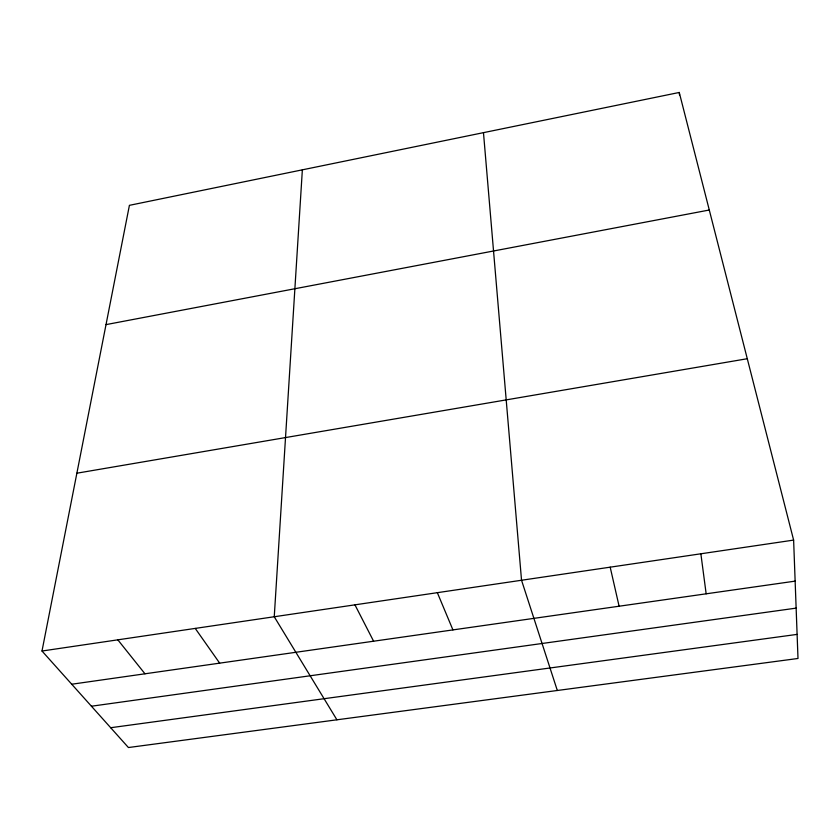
<?xml version="1.0" encoding="UTF-8"?>
<svg xmlns="http://www.w3.org/2000/svg" width="840" height="840" viewBox="0 0 840 840"><rect width="100%" height="100%" fill="white"/><g stroke="black" fill="none" stroke-linecap="round" stroke-linejoin="round"><path stroke-width="1.26" d="M302.358 169.838L274.25 616.749L336.913 719.807M42 651.021L129.412 205.338L679.255 92.463L793.622 540.099L798 658.476L128.425 747.537L42 651.021L793.622 540.099M106.019 324.618L709.286 210.011M76.87 473.204L747.275 358.722M71.736 684.232L795.134 581.133M91.434 706.22L796.131 608.129M110.68 727.724L797.107 634.389M117.831 639.839L144.974 673.796M195.237 628.415L219.671 663.149M354.942 604.842L373.601 641.203M437.346 592.683L452.928 629.905M557.319 690.49L521.535 580.251L483.473 132.657M610.187 567.168L619.101 606.218M700.865 553.791L706.157 593.807M679.255 92.463L679.518 95.025"/></g></svg>
